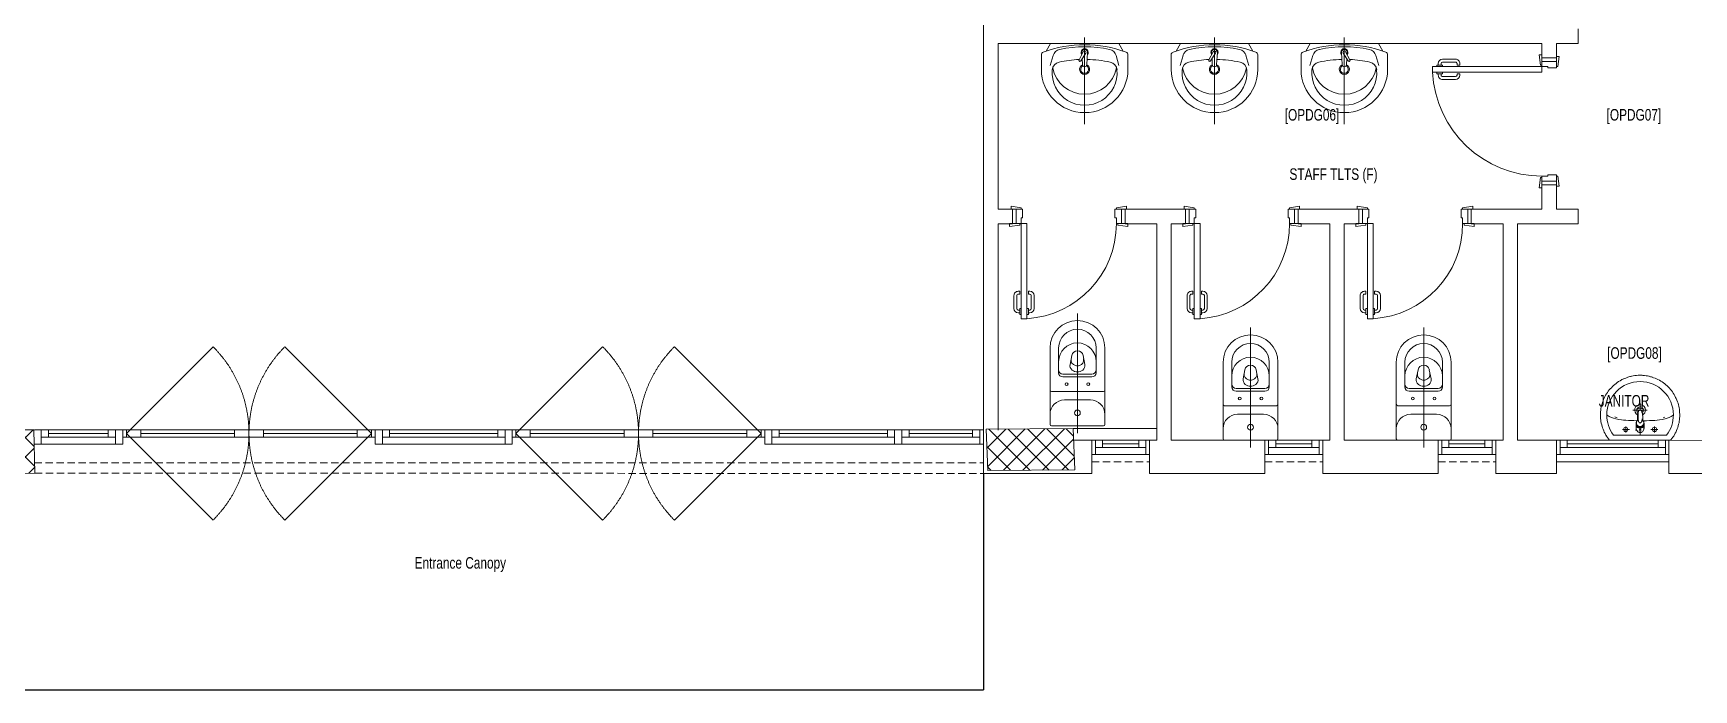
# Model space of a CAD drawing. Extents: x -234346 to 58427, y -132654 to -82394.
# Drawn here: x -147716 to -136207, y -117593 to -113043 of the extents above; entities that cross this region are included whole.
import ezdxf

# ---------------------------------------------------------------- set-up
doc = ezdxf.new("R2010")
doc.units = 0
doc.header["$LTSCALE"] = 8
doc.linetypes.add('DASHED', pattern=[19.05, 12.7, -6.35])
doc.linetypes.add('HIDDEN', pattern=[9.525, 6.35, -3.175])
for name, color, linetype, lineweight in [('72_EGR_BASE_TEXT', 9, 'Continuous', 5), ('72_EGR_EQP_TAG', 9, 'Continuous', 5), ('Aluminum', 9, 'Continuous', 5), ('C-HYDR-CTCH', 9, 'Continuous', 5), ('Hatch', 9, 'Continuous', 5), ('LOADING', 9, 'Continuous', 5), ('P-SANR-FIXT', 9, 'Continuous', 18), ('P-SANR-FIXT-1', 9, 'Continuous', 13), ('Proj', 9, 'Continuous', 5), ('SANIT', 9, 'Continuous', 5), ('Structure', 9, 'Continuous', 5), ('Walls', 9, 'Continuous', 5), ('Wooden Joinery', 9, 'Continuous', 5)]:
    doc.layers.add(name, color=color, linetype=linetype, lineweight=lineweight)
doc.layers.add('X-WHITE glass', color=9, linetype='Continuous')
doc.styles.add('X3G_ENTITY_2586C2', font='swisscl.ttf', dxfattribs={"height": 200})
doc.styles.add('X3G_ENTITY_258862', font='swisscl.ttf', dxfattribs={"height": 200})
doc.styles.add('X3G_ENTITY_2588D2', font='swisscl.ttf', dxfattribs={"height": 200})
doc.styles.add('X3G_ENTITY_2588D4', font='swisscl.ttf', dxfattribs={"height": 200})

# ---------------------------------------------------------------- blocks, each defined once
blk = doc.blocks.new('A$C72370EFE')
at = {"layer": 'Wooden Joinery'}
for p, q in [((-0.05, -0.07), (-0.05, -0.16)), ((-0.03, -0.07), (-0.03, -0.16)), ((-0.01, -0.04), (-0.02, -0.04)), ((-0.01, -0.06), (-0.02, -0.06)), ((-0.01, -0.03), (-0.01, -0.07)), ((0, -0.03), (-0.01, -0.03)), ((0, -0.07), (-0.01, -0.07)), ((0.04, -0.03), (0.05, -0.03)), ((0.04, -0.07), (0.05, -0.07)), ((0.05, -0.03), (0.05, -0.07)), ((0.05, -0.04), (0.06, -0.04)), ((0.05, -0.06), (0.06, -0.06)), ((0.07, -0.07), (0.07, -0.16)), ((0.09, -0.07), (0.09, -0.16)), ((-0.01, -0.17), (-0.02, -0.17)), ((-0.01, -0.19), (-0.02, -0.19)), ((-0.01, -0.17), (-0.01, -0.19)), ((0.05, -0.17), (0.06, -0.17)), ((0.05, -0.17), (0.05, -0.19)), ((0.05, -0.19), (0.06, -0.19))]:
    blk.add_line(p, q, dxfattribs=at)
for centre, radius, start, end in [((-0.02, -0.07), 0.03, 90, 180), ((-0.02, -0.07), 0.01, 90, 180), ((0.06, -0.07), 0.03, 0, 90), ((0.06, -0.07), 0.01, 0, 90), ((-0.02, -0.16), 0.03, 180, 270), ((-0.02, -0.16), 0.01, 180, 270), ((0.06, -0.16), 0.01, 270, 0), ((0.06, -0.16), 0.03, 270, 0)]:
    blk.add_arc(centre, radius, start, end, dxfattribs=at)
blk = doc.blocks.new('A$C5FCA3E6B')
at = {"layer": 'Wooden Joinery'}
for points in [[(80, 859), (80, 869), (10, 879), (10, 859)], [(840, 859), (840, 869), (910, 879), (910, 859)], [(70, 759), (70, 749), (0, 739), (0, 759)], [(120, 759), (120, 0), (80, 0), (80, 759)], [(850, 759), (850, 749), (920, 739), (920, 759)]]:
    blk.add_lwpolyline(points, close=True, dxfattribs=at)
for points in [[(45, 759), (45, 859), (20, 859), (20, 759), (45, 759)], [(45, 759), (80, 759), (80, 799), (90, 799), (90, 859), (45, 859), (45, 759)], [(875, 759), (840, 759), (840, 799), (830, 799), (830, 859), (875, 859), (875, 759)], [(875, 759), (875, 859), (900, 859), (900, 759), (875, 759)]]:
    blk.add_lwpolyline(points, dxfattribs=at)
blk.add_arc((80, 759), 760, 273.0171, 0, dxfattribs=at)
at = {"layer": 'Wooden Joinery', "xscale": 999.9999999998854, "yscale": 999.9999999998854, "zscale": 999.9999999998854, "rotation": 180}
blk.add_blockref('A$C72370EFE', (120, 0), dxfattribs=at)
blk = doc.blocks.new('A$C268A7CF0')
at = {"layer": 'Wooden Joinery'}
for points in [[(80, 759), (80, 769), (10, 779), (10, 759)], [(740, 759), (740, 769), (810, 779), (810, 759)], [(70, 659), (70, 649), (0, 639), (0, 659)], [(120, 659), (120, 0), (80, 0), (80, 659)], [(750, 659), (750, 649), (820, 639), (820, 659)]]:
    blk.add_lwpolyline(points, close=True, dxfattribs=at)
for points in [[(45, 659), (45, 759), (20, 759), (20, 659), (45, 659)], [(45, 659), (80, 659), (80, 699), (90, 699), (90, 759), (45, 759), (45, 659)], [(775, 659), (740, 659), (740, 699), (730, 699), (730, 759), (775, 759), (775, 659)], [(775, 659), (775, 759), (800, 759), (800, 659), (775, 659)]]:
    blk.add_lwpolyline(points, dxfattribs=at)
blk.add_arc((80, 659), 660, 273.4748, 0, dxfattribs=at)
at = {"layer": 'Wooden Joinery', "xscale": 999.9999999998854, "yscale": 999.9999999998854, "zscale": 999.9999999998854, "rotation": 180}
blk.add_blockref('A$C72370EFE', (120, 0), dxfattribs=at)
blk = doc.blocks.new('A$C47696aed')
at = {"layer": 'Hatch'}
h = blk.add_hatch(dxfattribs=at)
h.set_pattern_fill('ANSI37', color=256, scale=30)
h.paths.add_polyline_path([(50953, 21918), (50349, 21910), (50353, 21621), (50957, 21629)])
h.paths.add_polyline_path([(43792, 21910), (43208, 21905), (43188, 21613), (43772, 21619)])
h.paths.add_polyline_path([(29415, 21903), (28816, 21899), (28810, 21606), (29409, 21610)])
h.paths.add_polyline_path([(36600, 21905), (35999, 21897), (35991, 21612), (36592, 21619)])
h.paths.add_polyline_path([(22196, 21912), (21589, 21890), (21604, 21598), (22210, 21619)])
h.paths.add_polyline_path([(15459, 21902), (14237, 21926), (14231, 21629), (15453, 21606)])
h.paths.add_polyline_path([(15473, 14702), (14258, 14686), (14245, 14393), (15460, 14409)])
h.paths.add_polyline_path([(15447, 7508), (14244, 7492), (14238, 7199), (15441, 7215)])
h.paths.add_polyline_path([(15466, 310), (14269, 298), (14272, 4), (15468, 15)])
h.paths.add_polyline_path([(7831, 312), (7227, 308), (7238, 23), (7841, 26)])
h.paths.add_polyline_path([(7815, 7510), (7218, 7511), (7218, 7210), (7815, 7209)])
h.paths.add_polyline_path([(7825, 14699), (7206, 14701), (7195, 14398), (7814, 14396)])
h.paths.add_polyline_path([(7802, 21879), (7201, 21893), (7197, 21604), (7798, 21589)])
h.paths.add_polyline_path([(603, 21877), (0, 21900), (2, 21611), (605, 21589)])
h.paths.add_polyline_path([(610, 7499), (8, 7492), (12, 7200), (614, 7207)])
h.paths.add_polyline_path([(628, 304), (29, 303), (34, 2), (633, 3)])
h.paths.add_polyline_path([(22215, 317), (21609, 304), (21615, 3), (22220, 16)])
h.paths.add_polyline_path([(22208, 7510), (21614, 7492), (21616, 7196), (22210, 7213)])
h.paths.add_polyline_path([(22199, 14718), (21600, 14710), (21604, 14410), (22203, 14418)])
h.paths.add_polyline_path([(29400, 14702), (28798, 14707), (28802, 14415), (29404, 14410)])
h.paths.add_polyline_path([(29403, 7520), (28800, 7502), (28813, 7202), (29413, 7223)])
h.paths.add_polyline_path([(29420, 304), (28816, 310), (28813, 25), (29417, 18)])
h.paths.add_polyline_path([(36618, 314), (36021, 300), (36030, 0), (36627, 15)])
h.paths.add_polyline_path([(36611, 7503), (36009, 7505), (36011, 7207), (36612, 7205)])
h.paths.add_polyline_path([(36574, 14706), (35993, 14711), (36013, 14421), (36594, 14417)])
h.paths.add_polyline_path([(43778, 14706), (43180, 14719), (43182, 14428), (43780, 14414)])
h.paths.add_polyline_path([(43779, 7507), (43210, 7500), (43212, 7205), (43780, 7213)])
h.paths.add_polyline_path([(43816, 310), (43210, 307), (43212, 3), (43817, 5)])
h.paths.add_polyline_path([(50990, 309), (50402, 326), (50389, 18), (50977, 2)])
h.paths.add_polyline_path([(50974, 7509), (50371, 7510), (50369, 7213), (50972, 7212)])
at = {"layer": 'C-HYDR-CTCH', "color": 4, "flags": 128}
for points in [[(29, 303), (34, 2), (633, 3), (628, 304), (29, 303)], [(7238, 23), (7841, 26), (7831, 312), (7227, 308), (7238, 23)]]:
    blk.add_lwpolyline(points, dxfattribs=at)
blk = doc.blocks.new('WC manta')
at = {"layer": 'SANIT'}
for p, q in [((-0.13, 0.18), (-0.13, -0.18)), ((-0.12, 0.19), (0.41, 0.19)), ((0.109, 0.18), (0.109, -0.18)), ((0.239, 0.13), (0.41, 0.13)), ((-0.18, 0), (0.65, 0)), ((0.05, 0.09), (0.05, -0.09)), ((0.209, 0.1), (0.209, -0.1)), ((0.229, 0.1), (0.229, -0.1)), ((0.296, 0.051), (0.358, 0.039)), ((0.296, -0.051), (0.358, -0.039)), ((-0.12, -0.19), (0.41, -0.19)), ((0.239, -0.13), (0.41, -0.13))]:
    blk.add_line(p, q, dxfattribs=at)
for centre, radius in [((-0.04, 0), 0.02), ((0.159, 0.075), 0.01), ((0.159, -0.075), 0.01)]:
    blk.add_circle(centre, radius, dxfattribs=at)
for centre, radius, start, end in [((-0.12, 0.18), 0.01, 90, 180), ((-0.05, 0.09), 0.1, 0, 90), ((0.119, 0.18), 0.01, 90, 180), ((0.239, 0.1), 0.03, 90, 180), ((0.259, 0.1), 0.03, 90, 180), ((0.315, 0), 0.13, 270, 90), ((0.41, 0), 0.19, 270, 90), ((0.41, 0), 0.13, 270, 90), ((0.303, 0), 0.0588, 141.525, 218.475), ((0.288, 0.012), 0.04, 79.4289, 141.525), ((0.345, 0), 0.0588, 166.4176, 193.5824), ((0.327, 0.004), 0.04, 79.4289, 166.4176), ((0.351, 0), 0.04, 280.5711, 79.4289), ((-0.05, -0.09), 0.1, 270, 0), ((0.239, -0.1), 0.03, 180, 270), ((0.259, -0.1), 0.03, 180, 270), ((0.288, -0.012), 0.04, 218.475, 280.5711), ((0.327, -0.004), 0.04, 193.5824, 280.5711), ((-0.12, -0.18), 0.01, 180, 270), ((0.119, -0.18), 0.01, 180, 270)]:
    blk.add_arc(centre, radius, start, end, dxfattribs=at)
blk = doc.blocks.new('lav-manta 60')
at = {"layer": 'SANIT'}
for p, q in [((-0.266, -0.053), (-0.236, 0)), ((-0.236, 0), (0.236, 0)), ((0, 0.04), (0, -0.56)), ((0.266, -0.053), (0.236, 0)), ((-0.3, -0.079), (-0.3, -0.18)), ((-0.218, -0.084), (-0.238, -0.154)), ((-0.015, -0.147), (-0.02, -0.064)), ((0.027, -0.121), (-0.008, -0.067)), ((0.039, -0.114), (0.009, -0.058)), ((0.015, -0.147), (0.017, -0.106)), ((0.019, -0.077), (0.02, -0.064)), ((0.218, -0.084), (0.238, -0.154)), ((0.3, -0.079), (0.3, -0.18))]:
    blk.add_line(p, q, dxfattribs=at)
for centre, radius, start, end in [((-0.28, -0.079), 0.02, 109.8229, 180), ((0, -0.856), 0.846, 70.1771, 109.8229), ((-0.161, -0.101), 0.06, 101.8086, 164.0794), ((0, -0.957), 0.846, 91.1572, 102.0883), ((0, -0.87), 0.846, 78.1914, 101.8086), ((0, -0.062), 0.025, 320.7474, 220.368), ((0, -0.062), 0.02, 353.2671, 186.682), ((0, -0.062), 0.00966, 25.4127, 215.9577), ((0, -0.957), 0.846, 88.5486, 88.844), ((0.033, -0.118), 0.00666, 210.6852, 30.6852), ((0, -0.957), 0.846, 77.9117, 87.4274), ((0.161, -0.101), 0.06, 15.9206, 78.1914), ((0.28, -0.079), 0.02, 0, 70.1771), ((0, -0.18), 0.3, 180, 0), ((0, -0.204), 0.225, 174.8142, 5.1858), ((-0.165, -0.189), 0.06, 102.0883, 174.8142), ((0, -0.128), 0.225, 190.6097, 349.3903), ((0, -0.18), 0.035, 115.3106, 64.6894), ((0, -0.18), 0.0275, 117.1496, 62.8504), ((0, -0.147), 0.015, 180, 0), ((0.165, -0.189), 0.06, 5.1858, 77.9117)]:
    blk.add_arc(centre, radius, start, end, dxfattribs=at)
blk = doc.blocks.new('FP_138-161_A_00_GFL_-0_080_Einreichung_Grundrisse_100')
at = {"layer": 'P-SANR-FIXT'}
blk.add_line((-0.004, -0.002), (-0.004, -0.002), dxfattribs=at)
at = {"layer": 'P-SANR-FIXT', "flags": 128}
blk.add_lwpolyline([(-0.006, -0.004), (-0.006, -0.004), (-0.006, -0.004)], dxfattribs=at)
blk = doc.blocks.new('FP_139-161_A_00_GFL_-0_080_Einreichung_Grundrisse_100')
at = {"layer": 'P-SANR-FIXT'}
blk.add_line((0.004, -0.002), (0.004, -0.002), dxfattribs=at)
at = {"layer": 'P-SANR-FIXT', "flags": 128}
blk.add_lwpolyline([(0.006, -0.004), (0.006, -0.004), (0.006, -0.004)], dxfattribs=at)
blk = doc.blocks.new('IS_Ceraplus_B8204_BIM_BG _1_ - B8204AA - CERAPLUS single lever basin mixer with pop-up waste-V137-161_A_00_GFL_-0_080_Einreichung_Grundrisse_100')
at = {"layer": 'P-SANR-FIXT-1'}
h = blk.add_hatch(dxfattribs=at)
h.set_pattern_fill('FP_26', color=256, style=0, pattern_type=2)
h.set_pattern_definition([(225, (0.009, 0), (0.010607, -0.010607), []), (315, (0.009, 0), (0.010607, 0.010607), [])])
h.paths.add_polyline_path([(0.006, -0.002), (0.006, -0.002), (0.006, -0.002)])
h.paths.add_polyline_path([(0.007, -0.004), (0.009, -0.004), (0.008, -0.004)])
at = {"layer": 'LOADING'}
for p, q in [((-0.028, 0), (-0.028, -0.028)), ((-0.027, -0.034), (-0.027, -0.039)), ((-0.026, -0.028), (-0.026, -0.029)), ((-0.014, -0.051), (-0.013, -0.052)), ((0.012, -0.052), (0.013, -0.051)), ((0.014, -0.065), (0.013, -0.108)), ((0.018, -0.062), (0.019, -0.054)), ((0.019, -0.054), (0.019, -0.056)), ((0.026, -0.029), (0.026, -0.028)), ((0.026, -0.029), (0.026, -0.029)), ((0.027, -0.039), (0.027, -0.034)), ((0.028, -0.028), (0.028, 0))]:
    blk.add_line(p, q, dxfattribs=at)
at = {"layer": 'LOADING', "flags": 128}
for points in [[(-0.027, -0.007), (-0.027, 0.009), (-0.016, 0.024), (0, 0.029)], [(0.027, -0.007), (0.027, 0.009), (0.016, 0.024), (0, 0.029)], [(-0.027, -0.039), (-0.027, -0.04), (-0.027, -0.041), (-0.027, -0.042), (-0.026, -0.043), (-0.026, -0.044), (-0.026, -0.045), (-0.026, -0.046), (-0.025, -0.047), (-0.025, -0.048), (-0.024, -0.049), (-0.024, -0.05), (-0.023, -0.051), (-0.023, -0.052), (-0.022, -0.053), (-0.021, -0.054), (-0.021, -0.055), (-0.02, -0.055), (-0.019, -0.056), (-0.018, -0.057), (-0.018, -0.057), (-0.017, -0.058)], [(-0.018, -0.057), (-0.022, -0.051), (-0.025, -0.045), (-0.026, -0.038), (-0.025, -0.031), (-0.022, -0.024), (-0.017, -0.019), (-0.011, -0.015), (-0.004, -0.013), (0.004, -0.013), (0.011, -0.015), (0.017, -0.019), (0.022, -0.024), (0.025, -0.031), (0.026, -0.038), (0.025, -0.045), (0.022, -0.051), (0.018, -0.057)], [(-0.019, -0.054), (-0.019, -0.061), (-0.018, -0.062)], [(-0.018, -0.073), (-0.018, -0.083), (-0.017, -0.094)], [(-0.016, -0.058), (-0.016, -0.058), (-0.015, -0.058), (-0.015, -0.058), (-0.014, -0.059), (-0.014, -0.059), (-0.014, -0.059)], [(-0.014, -0.059), (-0.014, -0.061), (-0.014, -0.063)], [(-0.013, -0.114), (-0.012, -0.116), (-0.012, -0.118), (-0.011, -0.12), (-0.01, -0.121), (-0.008, -0.123), (-0.007, -0.124), (-0.005, -0.126), (-0.002, -0.126), (0, -0.127)], [(0, -0.127), (0.002, -0.126), (0.005, -0.126), (0.007, -0.124), (0.008, -0.123), (0.01, -0.121), (0.011, -0.12), (0.012, -0.118), (0.012, -0.116), (0.013, -0.114)], [(0.014, -0.059), (0.014, -0.059), (0.014, -0.059), (0.015, -0.058), (0.015, -0.058), (0.016, -0.058), (0.016, -0.058)], [(0.014, -0.063), (0.014, -0.061), (0.014, -0.059)], [(0.017, -0.058), (0.018, -0.057), (0.019, -0.056), (0.02, -0.056), (0.02, -0.055), (0.021, -0.054), (0.022, -0.053), (0.022, -0.052), (0.023, -0.051), (0.024, -0.051), (0.024, -0.05), (0.025, -0.049), (0.025, -0.048), (0.025, -0.047), (0.026, -0.046), (0.026, -0.045), (0.026, -0.044), (0.027, -0.043), (0.027, -0.042), (0.027, -0.041), (0.027, -0.04), (0.027, -0.039)], [(0.017, -0.058), (0.017, -0.057), (0.018, -0.057)], [(0.017, -0.094), (0.018, -0.083), (0.018, -0.073)], [(0.018, -0.065), (0.018, -0.065), (0.018, -0.065), (0.018, -0.065), (0.018, -0.065), (0.018, -0.065)]]:
    blk.add_lwpolyline(points, dxfattribs=at)
at = {"layer": 'LOADING'}
for centre, radius, start, end in [((0, 0.013), 0.00603, 0, 180), ((0, 0.013), 0.00603, 180, 0), ((-0.009, 0), 0.005, 300, 315), ((0.009, 0), 0.005, 225, 240)]:
    blk.add_arc(centre, radius, start, end, dxfattribs=at)
for centre, major_axis, start_param, end_param in [((0, -0.028), (-0.028, 0), 4.712389, 6.47291), ((0, -0.029), (0.0267, 0), 1.570796, 3.036556), ((0, -0.032), (0.0275, 0), 3.141823, 3.202701), ((0, -0.028), (0.028, 0), 3.371221, 3.483334), ((0, -0.032), (0.0275, 0), 3.239313, 3.439417), ((0, -0.029), (0.0263, 0), 2.625648, 2.791756), ((0, -0.029), (-0.0263, 0), 4.712389, 5.759587), ((0, -0.029), (0.0263, 0), 4.169225, 4.2325), ((0, -0.031), (0.0248, 0), 4.111947, 4.191073), ((0, -0.028), (0.028, 0), 4.202431, 4.259552), ((0, -0.028), (0.028, 0), 6.093357, 7.853982), ((0, -0.029), (0.0262, 0), 0.523599, 1.570796), ((0, -0.029), (0.0267, 0), 0.105099, 1.570796), ((0, -0.028), (0.028, 0), 5.172057, 5.222265), ((0, -0.029), (0.0262, 0), 0.349919, 0.515945), ((0, -0.029), (0.0267, 0), 6.059374, 6.108652), ((0, -0.028), (0.028, 0), 5.94107, 6.05344), ((0, -0.032), (0.0275, 0), 5.985527, 6.185455), ((0, -0.032), (0.0275, 0), 6.222066, 6.282955)]:
    blk.add_ellipse(centre, major_axis=major_axis, ratio=0.961262, start_param=start_param, end_param=end_param, dxfattribs=at)
for points, knots in [([(-0.021, -0.016), (-0.022, -0.016), (-0.022, -0.017), (-0.023, -0.018), (-0.024, -0.019), (-0.025, -0.021), (-0.026, -0.023), (-0.027, -0.025), (-0.027, -0.028), (-0.027, -0.031), (-0.027, -0.032)], [0.7859035, 0.7859035, 0.7859035, 0.7859035, 0.7916667, 0.8055556, 0.8333333, 0.8611111, 0.8888889, 0.9166667, 0.9444444, 1, 1, 1, 1]), ([(0.021, -0.016), (0.021, -0.015), (0.02, -0.015), (0.019, -0.014), (0.018, -0.013), (0.016, -0.012), (0.015, -0.011), (0.014, -0.01), (0.013, -0.01), (0.011, -0.009), (0.009, -0.008), (0.005, -0.007), (0, -0.007), (-0.005, -0.007), (-0.009, -0.008), (-0.011, -0.009), (-0.013, -0.01), (-0.014, -0.01), (-0.015, -0.011), (-0.016, -0.012), (-0.018, -0.013), (-0.019, -0.014), (-0.02, -0.015), (-0.021, -0.015), (-0.021, -0.016)], [0.2222222, 0.2222222, 0.2222222, 0.2222222, 0.2361111, 0.25, 0.2777778, 0.3055556, 0.3194444, 0.3333333, 0.3472222, 0.3611111, 0.3888889, 0.4444444, 0.5, 0.5555556, 0.6111111, 0.6388889, 0.6527778, 0.6666667, 0.6805556, 0.6944444, 0.7222222, 0.75, 0.7638889, 0.7777778, 0.7777778, 0.7777778, 0.7777778]), ([(-0.019, -0.054), (-0.019, -0.055), (-0.019, -0.058), (-0.018, -0.062), (-0.018, -0.065)], [0.6724021, 0.6724021, 0.6724021, 0.6724021, 0.75, 1, 1, 1, 1]), ([(-0.016, -0.058), (-0.016, -0.058), (-0.016, -0.058), (-0.016, -0.058), (-0.017, -0.058), (-0.017, -0.057), (-0.017, -0.057), (-0.017, -0.057), (-0.017, -0.057), (-0.017, -0.057), (-0.017, -0.057), (-0.018, -0.057)], [0, 0, 0, 0, 0.1, 0.2, 0.3, 0.4, 0.5, 0.6, 0.7, 0.8, 1, 1, 1, 1]), ([(-0.015, -0.059), (-0.015, -0.059), (-0.016, -0.058), (-0.017, -0.058), (-0.017, -0.058)], [0.8, 0.8, 0.8, 0.8, 0.85, 1, 1, 1, 1]), ([(-0.013, -0.112), (-0.013, -0.111), (-0.014, -0.111), (-0.014, -0.11), (-0.015, -0.109), (-0.015, -0.107), (-0.016, -0.105), (-0.017, -0.102), (-0.017, -0.099), (-0.017, -0.097)], [0.4856715, 0.4856715, 0.4856715, 0.4856715, 0.5, 0.55, 0.6, 0.65, 0.7, 0.8, 1, 1, 1, 1]), ([(0, -0.038), (0, -0.038), (-0.001, -0.038), (-0.002, -0.039), (-0.003, -0.039), (-0.003, -0.04), (-0.004, -0.04), (-0.005, -0.04), (-0.006, -0.041), (-0.006, -0.041), (-0.007, -0.042), (-0.007, -0.042), (-0.008, -0.043), (-0.008, -0.043), (-0.009, -0.044), (-0.009, -0.045), (-0.01, -0.045), (-0.01, -0.046), (-0.01, -0.047), (-0.01, -0.047), (-0.011, -0.048), (-0.011, -0.048), (-0.011, -0.048), (-0.011, -0.049), (-0.011, -0.05), (-0.012, -0.051), (-0.012, -0.052), (-0.012, -0.053), (-0.013, -0.054), (-0.013, -0.054), (-0.013, -0.055), (-0.013, -0.056), (-0.013, -0.057), (-0.013, -0.057), (-0.014, -0.058), (-0.014, -0.059), (-0.014, -0.059)], [0, 0, 0, 0, 0.055556, 0.083333, 0.111111, 0.138889, 0.166667, 0.194444, 0.222222, 0.25, 0.277778, 0.305556, 0.333333, 0.361111, 0.388889, 0.416667, 0.444444, 0.472222, 0.5, 0.527778, 0.541667, 0.555556, 0.569444, 0.583333, 0.611111, 0.666667, 0.722222, 0.75, 0.777778, 0.805556, 0.833333, 0.861111, 0.888889, 0.916667, 0.944444, 1, 1, 1, 1]), ([(-0.013, -0.109), (-0.013, -0.11), (-0.013, -0.11), (-0.013, -0.111), (-0.013, -0.112), (-0.013, -0.112), (-0.013, -0.112), (-0.013, -0.112), (-0.013, -0.113), (-0.013, -0.113), (-0.013, -0.113), (-0.013, -0.114), (-0.013, -0.114), (-0.013, -0.114)], [0.2, 0.2, 0.2, 0.2, 0.4, 0.5, 0.55, 0.6, 0.65, 0.7, 0.75, 0.8, 0.85, 0.9, 1, 1, 1, 1]), ([(0, -0.036), (-0.001, -0.036), (-0.001, -0.036), (-0.002, -0.036), (-0.002, -0.036)], [0, 0, 0, 0, 0.1, 0.1298359, 0.1298359, 0.1298359, 0.1298359]), ([(0.002, -0.036), (0.002, -0.036), (0.001, -0.036), (0.001, -0.036), (0, -0.036)], [0.8701578, 0.8701578, 0.8701578, 0.8701578, 0.9, 1, 1, 1, 1]), ([(0.014, -0.059), (0.014, -0.059), (0.014, -0.058), (0.013, -0.057), (0.013, -0.057), (0.013, -0.056), (0.013, -0.055), (0.013, -0.054), (0.013, -0.054), (0.012, -0.053), (0.012, -0.052), (0.012, -0.051), (0.011, -0.05), (0.011, -0.049), (0.011, -0.048), (0.011, -0.048), (0.011, -0.048), (0.01, -0.047), (0.01, -0.047), (0.01, -0.046), (0.01, -0.045), (0.009, -0.045), (0.009, -0.044), (0.008, -0.043), (0.008, -0.043), (0.007, -0.042), (0.007, -0.042), (0.006, -0.041), (0.006, -0.041), (0.005, -0.04), (0.004, -0.04), (0.003, -0.04), (0.003, -0.039), (0.002, -0.039), (0.001, -0.038), (0, -0.038), (0, -0.038)], [0, 0, 0, 0, 0.055556, 0.083333, 0.111111, 0.138889, 0.166667, 0.194444, 0.222222, 0.25, 0.277778, 0.333333, 0.388889, 0.416667, 0.430556, 0.444444, 0.458333, 0.472222, 0.5, 0.527778, 0.555556, 0.583333, 0.611111, 0.638889, 0.666667, 0.694444, 0.722222, 0.75, 0.777778, 0.805556, 0.833333, 0.861111, 0.888889, 0.916667, 0.944444, 1, 1, 1, 1]), ([(0.013, -0.112), (0.013, -0.111), (0.014, -0.111), (0.014, -0.11), (0.015, -0.108), (0.015, -0.107), (0.016, -0.105), (0.017, -0.102), (0.017, -0.099), (0.017, -0.097)], [-0.5143371, -0.5143371, -0.5143371, -0.5143371, -0.475, -0.4375, -0.4, -0.35, -0.3, -0.2, 0, 0, 0, 0]), ([(0.013, -0.114), (0.013, -0.114), (0.013, -0.114), (0.013, -0.113), (0.013, -0.113), (0.013, -0.113), (0.013, -0.112), (0.013, -0.112), (0.013, -0.112), (0.013, -0.112), (0.013, -0.111), (0.013, -0.11), (0.013, -0.11), (0.013, -0.109)], [0, 0, 0, 0, 0.1, 0.15, 0.2, 0.25, 0.3, 0.35, 0.4, 0.45, 0.5, 0.6, 0.8, 0.8, 0.8, 0.8]), ([(0.014, -0.061), (0.014, -0.061), (0.014, -0.061), (0.015, -0.06), (0.015, -0.06), (0.015, -0.06), (0.015, -0.059), (0.015, -0.059), (0.016, -0.059), (0.016, -0.059), (0.016, -0.059), (0.016, -0.058), (0.016, -0.058), (0.017, -0.058)], [0.3333333, 0.3333333, 0.3333333, 0.3333333, 0.4166667, 0.5, 0.5833333, 0.6666667, 0.7083333, 0.75, 0.7916667, 0.8333333, 0.875, 0.9166667, 1, 1, 1, 1]), ([(0.018, -0.057), (0.017, -0.057), (0.017, -0.057), (0.017, -0.057), (0.017, -0.057), (0.017, -0.057), (0.017, -0.057), (0.017, -0.058), (0.016, -0.058), (0.016, -0.058), (0.016, -0.058), (0.016, -0.058)], [0, 0, 0, 0, 0.2, 0.3, 0.4, 0.5, 0.6, 0.7, 0.8, 0.9, 1, 1, 1, 1]), ([(0.018, -0.065), (0.018, -0.062), (0.019, -0.058), (0.019, -0.055), (0.019, -0.054)], [0, 0, 0, 0, 0.25, 0.3275586, 0.3275586, 0.3275586, 0.3275586]), ([(0.027, -0.032), (0.027, -0.031), (0.027, -0.028), (0.027, -0.025), (0.026, -0.023), (0.025, -0.021), (0.024, -0.019), (0.023, -0.018), (0.022, -0.017), (0.022, -0.016), (0.021, -0.016)], [0, 0, 0, 0, 0.0555556, 0.0833333, 0.1111111, 0.1388889, 0.1666667, 0.1944444, 0.2083333, 0.2142181, 0.2142181, 0.2142181, 0.2142181])]:
    blk.add_open_spline(points, degree=3, knots=knots, dxfattribs=at)
for points in [[(-0.018, -0.065), (-0.018, -0.066), (-0.018, -0.068), (-0.018, -0.071), (-0.018, -0.072)], [(-0.017, -0.058), (-0.016, -0.058), (-0.016, -0.059), (-0.015, -0.06), (-0.014, -0.061), (-0.014, -0.062), (-0.014, -0.062)], [(-0.016, -0.058), (-0.016, -0.058), (-0.016, -0.058), (-0.016, -0.058), (-0.017, -0.058), (-0.017, -0.058), (-0.017, -0.058)], [(-0.017, -0.058), (-0.017, -0.058), (-0.017, -0.058), (-0.017, -0.058), (-0.017, -0.058)], [(-0.017, -0.094), (-0.017, -0.094), (-0.017, -0.096), (-0.017, -0.097), (-0.017, -0.097)], [(-0.014, -0.063), (-0.014, -0.063), (-0.014, -0.063), (-0.014, -0.063)], [(-0.014, -0.065), (-0.014, -0.064), (-0.014, -0.064), (-0.014, -0.064), (-0.014, -0.063)], [(0.017, -0.058), (0.017, -0.058), (0.016, -0.058), (0.015, -0.059), (0.014, -0.059)], [(0.014, -0.063), (0.014, -0.063), (0.014, -0.063), (0.014, -0.063)], [(0.014, -0.063), (0.014, -0.064), (0.014, -0.064), (0.014, -0.064), (0.014, -0.065)], [(0.017, -0.058), (0.017, -0.058), (0.017, -0.058), (0.016, -0.058), (0.016, -0.058), (0.016, -0.058), (0.016, -0.058)], [(0.017, -0.058), (0.017, -0.058), (0.017, -0.058), (0.017, -0.058), (0.017, -0.058)], [(0.017, -0.058), (0.017, -0.058), (0.017, -0.058), (0.017, -0.058)], [(0.017, -0.097), (0.017, -0.097), (0.017, -0.096), (0.017, -0.094), (0.017, -0.094)], [(0.018, -0.072), (0.018, -0.071), (0.018, -0.068), (0.018, -0.066), (0.018, -0.065)]]:
    blk.add_open_spline(points, degree=3, dxfattribs=at)
for name in ['FP_138-161_A_00_GFL_-0_080_Einreichung_Grundrisse_100', 'FP_139-161_A_00_GFL_-0_080_Einreichung_Grundrisse_100']:
    blk.add_blockref(name, (0, 0), dxfattribs=at)
blk = doc.blocks.new('_100_WB_KER_REN_55x45x18 - _100_WB_KER_REN_55x45x18-V63-161_A_00_GFL_-0_080_Einreichung_Grundrisse_100')
at = {"layer": 'LOADING'}
for p, q in [((-0.208, 0.225), (-0.208, 0.223)), ((0.207, 0.225), (-0.207, 0.225)), ((-0.186, 0.19), (0.186, 0.19)), ((-0.074, 0.15), (-0.123, 0.15)), ((-0.1, 0.172), (-0.1, 0.13)), ((-0.026, 0.155), (-0.031, 0.155)), ((0, 0.19), (0, 0.172)), ((0, 0.166), (0, 0.163)), ((0, 0.151), (0, 0.145)), ((0, 0.142), (0, 0.14)), ((0.026, 0.155), (0.025, 0.155)), ((0.074, 0.15), (0.123, 0.15)), ((0.1, 0.172), (0.1, 0.13)), ((0.208, 0.223), (0.208, 0.225)), ((-0.176, 0.064), (-0.16, 0.069)), ((-0.05, 0.016), (0.05, 0.016)), ((0, 0.017), (0, -0.035)), ((0.16, 0.069), (0.171, 0.066))]:
    blk.add_line(p, q, dxfattribs=at)
at = {"layer": 'LOADING', "flags": 128}
for points in [[(-0.212, 0.225), (-0.219, 0.216), (-0.225, 0.207), (-0.232, 0.198), (-0.237, 0.189), (-0.243, 0.179), (-0.248, 0.17), (-0.252, 0.16), (-0.256, 0.149), (-0.26, 0.139), (-0.264, 0.129), (-0.266, 0.118), (-0.269, 0.107), (-0.271, 0.096), (-0.273, 0.086), (-0.274, 0.075), (-0.275, 0.064), (-0.275, 0.053), (-0.275, 0.05)], [(0.275, 0.05), (0.275, 0.061), (0.274, 0.072), (0.273, 0.083), (0.271, 0.094), (0.27, 0.105), (0.267, 0.115), (0.264, 0.126), (0.261, 0.137), (0.257, 0.147), (0.253, 0.157), (0.249, 0.167), (0.244, 0.177), (0.239, 0.187), (0.233, 0.196), (0.227, 0.205), (0.221, 0.214), (0.214, 0.223), (0.212, 0.225)], [(-0.275, 0.05), (-0.275, 0.039), (-0.274, 0.028), (-0.273, 0.017), (-0.271, 0.006), (-0.27, -0.005), (-0.267, -0.015), (-0.264, -0.026), (-0.261, -0.037), (-0.257, -0.047), (-0.253, -0.057), (-0.249, -0.067), (-0.244, -0.077), (-0.239, -0.087), (-0.233, -0.096), (-0.227, -0.105), (-0.221, -0.114), (-0.214, -0.123), (-0.207, -0.131), (-0.199, -0.139), (-0.192, -0.147), (-0.184, -0.155), (-0.175, -0.162), (-0.167, -0.169), (-0.158, -0.175), (-0.149, -0.181), (-0.139, -0.187), (-0.13, -0.193), (-0.12, -0.198), (-0.11, -0.202), (-0.1, -0.206), (-0.089, -0.21), (-0.079, -0.213), (-0.068, -0.216), (-0.058, -0.219), (-0.047, -0.221), (-0.036, -0.223), (-0.025, -0.224), (-0.014, -0.225), (-0.003, -0.225), (0.008, -0.225), (0.019, -0.224), (0.03, -0.223), (0.041, -0.222), (0.052, -0.22), (0.062, -0.218), (0.073, -0.215), (0.084, -0.212), (0.094, -0.208), (0.104, -0.204), (0.114, -0.2), (0.124, -0.195), (0.134, -0.19), (0.144, -0.185), (0.153, -0.179), (0.162, -0.172), (0.171, -0.166), (0.179, -0.159), (0.187, -0.151), (0.195, -0.144), (0.203, -0.136), (0.21, -0.127), (0.217, -0.119), (0.224, -0.11), (0.23, -0.101), (0.236, -0.092), (0.241, -0.082), (0.246, -0.072), (0.251, -0.063), (0.255, -0.052), (0.259, -0.042), (0.263, -0.032), (0.266, -0.021), (0.268, -0.01), (0.27, 0), (0.272, 0.011), (0.274, 0.022), (0.274, 0.033), (0.275, 0.044), (0.275, 0.05)]]:
    blk.add_lwpolyline(points, dxfattribs=at)
at = {"layer": 'LOADING'}
for centre in [(-0.1, 0.15), (0.1, 0.15)]:
    blk.add_circle(centre, 0.015, dxfattribs=at)
for centre, radius, start, end in [((0, 0.05), 0.275, 145.9324, 150.3591), ((0, 0.05), 0.231, 142.8209, 180), ((0, 0.05), 0.275, 140.4788, 141.2381), ((0, 0.155), 0.0175, 54.0899, 125.9101), ((0, 0.155), 0.0175, 251.9463, 258.2346), ((0, 0.155), 0.0175, 68.869, 83.8798), ((0, 0.05), 0.231, 0, 37.1791), ((0, 0.05), 0.275, 38.7619, 39.5212), ((0, 0.05), 0.275, 29.6409, 34.0676), ((0, 0.05), 0.275, 180, 183.6225), ((0, 0.05), 0.231, 180, 0), ((0, 0.016), 0.0375, 117.1305, 0), ((0, 0.016), 0.0225, 129.5025, 0), ((0, 0.016), 0.0225, 180, 193.3417), ((0, 0.016), 0.0225, 197.0466, 201.508), ((0, 0.016), 0.0225, 156.725, 162.0134), ((0, 0.05), 0.047, 243.4433, 296.5567), ((0, 0.016), 0.0225, 138.0808, 143.3939), ((0, 0.016), 0.0225, 0, 51.4286), ((0, 0.016), 0.0225, 36.616, 41.9265), ((0, 0.016), 0.0375, 0, 61.4146), ((0, 0.016), 0.0225, 17.9887, 23.276), ((0, 0.016), 0.0225, 338.492, 342.9534), ((0, 0.016), 0.0225, 346.6583, 0), ((0, 0.05), 0.275, 240, 245.6589), ((0, 0.05), 0.275, 252, 257.5535), ((0, 0.05), 0.275, 264, 276), ((0, 0.05), 0.275, 282.9241, 288), ((0, 0.05), 0.275, 307.6689, 312)]:
    blk.add_arc(centre, radius, start, end, dxfattribs=at)
for points, knots in [([(-0.207, 0.225), (-0.208, 0.225), (-0.209, 0.225), (-0.21, 0.225), (-0.21, 0.225), (-0.211, 0.225), (-0.211, 0.225), (-0.211, 0.225), (-0.211, 0.225), (-0.212, 0.225), (-0.212, 0.225), (-0.212, 0.225), (-0.212, 0.225)], [-1, -1, -1, -1, -0.8333333, -0.6666667, -0.5833333, -0.5, -0.4583333, -0.4166667, -0.3333333, -0.2916667, -0.25, -0.1666667, -0.1666667, -0.1666667, -0.1666667]), ([(-0.004, 0.172), (-0.005, 0.172), (-0.006, 0.171), (-0.008, 0.171), (-0.009, 0.17)], [0.5653198, 0.5653198, 0.5653198, 0.5653198, 0.6111111, 0.6666667, 0.6666667, 0.6666667, 0.6666667]), ([(0.009, 0.17), (0.009, 0.17), (0.008, 0.171), (0.006, 0.172), (0.005, 0.172), (0.004, 0.172)], [0.3333333, 0.3333333, 0.3333333, 0.3333333, 0.3611111, 0.3888889, 0.4346482, 0.4346482, 0.4346482, 0.4346482]), ([(0.212, 0.225), (0.212, 0.225), (0.212, 0.225), (0.212, 0.225), (0.211, 0.225), (0.211, 0.225), (0.211, 0.225), (0.211, 0.225), (0.21, 0.225), (0.21, 0.225), (0.209, 0.225), (0.208, 0.225), (0.207, 0.225)], [-0.8333333, -0.8333333, -0.8333333, -0.8333333, -0.75, -0.7083333, -0.6666667, -0.5833333, -0.5416667, -0.5, -0.4166667, -0.3333333, -0.1666667, 0, 0, 0, 0]), ([(-0.229, 0.051), (-0.21, 0.066), (-0.143, 0.084), (-0.108, 0.086), (-0.05, 0.089), (-0.021, 0.09)], [0.0392191, 0.0392191, 0.0392191, 0.0392191, 0.1715289, 0.4228457, 0.6475389, 0.6475389, 0.6475389, 0.6475389]), ([(-0.014, 0.034), (-0.016, 0.032), (-0.021, 0.027), (-0.023, 0.02), (-0.023, 0.016)], [0.7144203, 0.7144203, 0.7144203, 0.7144203, 0.8333333, 1, 1, 1, 1]), ([(0.023, 0.016), (0.023, 0.019), (0.022, 0.024), (0.018, 0.03), (0.015, 0.033), (0.014, 0.034)], [0, 0, 0, 0, 0.1111111, 0.2222222, 0.285568, 0.285568, 0.285568, 0.285568]), ([(0.021, 0.09), (0.051, 0.09), (0.111, 0.088), (0.151, 0.083), (0.212, 0.067), (0.229, 0.052)], [0.7533082, 0.7533082, 0.7533082, 0.7533082, 0.9865548, 1.235629, 1.3638988, 1.3638988, 1.3638988, 1.3638988])]:
    blk.add_open_spline(points, degree=3, knots=knots, dxfattribs=at)
for points in [[(-0.208, 0.223), (-0.208, 0.223), (-0.208, 0.223), (-0.208, 0.224)], [(-0.185, 0.19), (-0.185, 0.19), (-0.185, 0.19), (-0.186, 0.19)], [(-0.001, 0.172), (-0.001, 0.172), (-0.002, 0.172), (-0.002, 0.172)], [(0.002, 0.172), (0.002, 0.172), (0.001, 0.172), (0.001, 0.172)], [(0.186, 0.19), (0.185, 0.19), (0.185, 0.19), (0.185, 0.19)], [(0.208, 0.224), (0.208, 0.223), (0.208, 0.223), (0.208, 0.223)], [(-0.023, 0.016), (-0.023, 0.015), (-0.022, 0.012), (-0.021, 0.009), (-0.021, 0.008)], [(0.021, 0.008), (0.021, 0.009), (0.022, 0.012), (0.023, 0.015), (0.023, 0.016)]]:
    blk.add_open_spline(points, degree=3, dxfattribs=at)
at = {"layer": 'LOADING', "xscale": -1, "rotation": 5.088887490341627e-12}
blk.add_blockref('IS_Ceraplus_B8204_BIM_BG _1_ - B8204AA - CERAPLUS single lever basin mixer with pop-up waste-V137-161_A_00_GFL_-0_080_Einreichung_Grundrisse_100', (0, 0.143), dxfattribs=at)
blk = doc.blocks.new('GF1')
at = {"layer": 'Aluminum', "color": 9, "linetype": 'DASHED', "ltscale": 300}
for p, q in [((-147071, -115816, 0), (-146470, -115215, 0)), ((-145371, -115816, 0), (-145972, -115215, 0)), ((-144371, -115816, 0), (-143770, -115215, 0)), ((-142671, -115816, 0), (-143272, -115215, 0)), ((-147071, -115816, 0), (-146470, -116417, 0)), ((-145371, -115816, 0), (-145972, -116417, 0)), ((-144371, -115816, 0), (-143770, -116417, 0)), ((-142671, -115816, 0), (-143272, -116417, 0))]:
    blk.add_line(p, q, dxfattribs=at)
at = {"layer": 'Aluminum', "color": 9}
for p, q in [((-141131, -115791, 0), (-147708, -115791, 0)), ((-147096, -115891, 0), (-147708, -115891, 0)), ((-147661, -115891, 0), (-147661, -115791, 0)), ((-147146, -115841, 0), (-147661, -115841, 0)), ((-147611, -115841, 0), (-147611, -115791, 0)), ((-147196, -115816, 0), (-147611, -115816, 0)), ((-147196, -115841, 0), (-147196, -115791, 0)), ((-147146, -115891, 0), (-147146, -115791, 0)), ((-147096, -115891, 0), (-147096, -115791, 0)), ((-145346, -115841, 0), (-147096, -115841, 0)), ((-147071, -115841, 0), (-147071, -115791, 0)), ((-146971, -115841, 0), (-146971, -115791, 0)), ((-146321, -115816, 0), (-146971, -115816, 0)), ((-146321, -115841, 0), (-146321, -115791, 0)), ((-146221, -115841, 0), (-146221, -115791, 0)), ((-146121, -115841, 0), (-146121, -115791, 0)), ((-146121, -115816, 0), (-145471, -115816, 0)), ((-145471, -115841, 0), (-145471, -115791, 0)), ((-145371, -115841, 0), (-145371, -115791, 0)), ((-145346, -115891, 0), (-145346, -115791, 0)), ((-144396, -115891, 0), (-145346, -115891, 0)), ((-145296, -115891, 0), (-145296, -115791, 0)), ((-145296, -115841, 0), (-144446, -115841, 0)), ((-145246, -115841, 0), (-145246, -115791, 0)), ((-145246, -115816, 0), (-144496, -115816, 0)), ((-144496, -115841, 0), (-144496, -115791, 0)), ((-144446, -115891, 0), (-144446, -115791, 0)), ((-144396, -115891, 0), (-144396, -115791, 0)), ((-142646, -115841, 0), (-144396, -115841, 0)), ((-144371, -115841, 0), (-144371, -115791, 0)), ((-144271, -115841, 0), (-144271, -115791, 0)), ((-143621, -115816, 0), (-144271, -115816, 0)), ((-143621, -115841, 0), (-143621, -115791, 0)), ((-143521, -115841, 0), (-143521, -115791, 0)), ((-143421, -115841, 0), (-143421, -115791, 0)), ((-143421, -115816, 0), (-142771, -115816, 0)), ((-142771, -115841, 0), (-142771, -115791, 0)), ((-142671, -115841, 0), (-142671, -115791, 0)), ((-142646, -115891, 0), (-142646, -115791, 0)), ((-141131, -115891, 0), (-142646, -115891, 0)), ((-142596, -115891, 0), (-142596, -115791, 0)), ((-141746, -115841, 0), (-142596, -115841, 0)), ((-142546, -115841, 0), (-142546, -115791, 0)), ((-141796, -115816, 0), (-142546, -115816, 0)), ((-141796, -115841, 0), (-141796, -115791, 0)), ((-141746, -115891, 0), (-141746, -115791, 0)), ((-141696, -115891, 0), (-141696, -115791, 0)), ((-141156, -115841, 0), (-141696, -115841, 0)), ((-141646, -115841, 0), (-141646, -115791, 0)), ((-141206, -115816, 0), (-141646, -115816, 0)), ((-141206, -115841, 0), (-141206, -115791, 0)), ((-141156, -115891, 0), (-141156, -115791, 0)), ((-139979, -115863), (-140379, -115863)), ((-140354, -115963), (-140354, -115863)), ((-140304, -115913), (-140304, -115863)), ((-140304, -115888), (-140054, -115888)), ((-140054, -115913), (-140054, -115863)), ((-140004, -115963), (-140004, -115863)), ((-138779, -115863), (-139179, -115863)), ((-139154, -115963), (-139154, -115863)), ((-139104, -115913), (-139104, -115863)), ((-139104, -115888), (-138854, -115888)), ((-138854, -115913), (-138854, -115863)), ((-138804, -115963), (-138804, -115863)), ((-137579, -115863), (-137979, -115863)), ((-137954, -115963), (-137954, -115863)), ((-137904, -115913), (-137904, -115863)), ((-137904, -115888), (-137654, -115888)), ((-137654, -115913), (-137654, -115863)), ((-137604, -115963), (-137604, -115863)), ((-137159, -115863), (-136379, -115863)), ((-137134, -115963), (-137134, -115863)), ((-137084, -115913), (-137084, -115863)), ((-137084, -115888), (-136454, -115888)), ((-136379, -115863), (-136779, -115863)), ((-136704, -115888), (-136454, -115888)), ((-136454, -115913), (-136454, -115863)), ((-136454, -115913), (-136454, -115863)), ((-136404, -115963), (-136404, -115863)), ((-136404, -115963), (-136404, -115863)), ((-139979, -115963), (-140379, -115963)), ((-140004, -115913), (-140354, -115913)), ((-138779, -115963), (-139179, -115963)), ((-138804, -115913), (-139154, -115913)), ((-137579, -115963), (-137979, -115963)), ((-137604, -115913), (-137954, -115913)), ((-136379, -115963), (-137159, -115963)), ((-137159, -116013), (-136379, -116013)), ((-136404, -115913), (-137134, -115913)), ((-136379, -115963), (-136779, -115963)), ((-136404, -115913), (-136754, -115913))]:
    blk.add_line(p, q, dxfattribs=at)
at = {"layer": 'Aluminum', "color": 9, "linetype": 'DASHED', "ltscale": 300}
for centre, start, end in [((-147071, -115816, 0), 315, 45), ((-145371, -115816, 0), 135, 225), ((-144371, -115816, 0), 315, 45), ((-142671, -115816, 0), 135, 225)]:
    blk.add_arc(centre, 850, start, end, dxfattribs=at)
at = {"layer": 'Proj', "color": 9, "linetype": 'HIDDEN'}
for p, q in [((-140379, -116013), (-139979, -116013)), ((-139179, -116013), (-138779, -116013)), ((-137979, -116013), (-137579, -116013)), ((-147708, -116021, 0), (-141131, -116021, 0)), ((-147706, -116092, 0), (-141129, -116093))]:
    blk.add_line(p, q, dxfattribs=at)
at = {"layer": 'Proj', "color": 9, "linetype": 'HIDDEN', "ltscale": 0.7}
blk.add_line((-136779, -116013), (-136379, -116013), dxfattribs=at)
at = {"layer": 'Walls', "color": 9}
for p, q in [((-141129, -108593), (-141129, -116093)), ((-141129, -108593), (-141129, -116093)), ((-137009, -113013), (-137009, -113113)), ((-141029, -113113), (-137259, -113113)), ((-141029, -114263), (-141029, -113113)), ((-137259, -113213), (-137259, -113113)), ((-137159, -113213), (-137159, -113113)), ((-137159, -113113), (-137009, -113113)), ((-137259, -113213), (-137159, -113213)), ((-137259, -114093), (-137159, -114093)), ((-137259, -114263), (-137259, -114093)), ((-137159, -114263), (-137159, -114093)), ((-140929, -114263), (-141029, -114263)), ((-140929, -114263), (-140929, -114363)), ((-140149, -114263), (-140149, -114363)), ((-139729, -114263), (-140149, -114263)), ((-139729, -114263), (-139729, -114363)), ((-138949, -114263), (-138949, -114363)), ((-138529, -114263), (-138949, -114263)), ((-138529, -114263), (-138529, -114363)), ((-137259, -114263), (-137749, -114263)), ((-137749, -114263), (-137749, -114363)), ((-137009, -114263), (-137159, -114263)), ((-137009, -114263), (-137009, -114363)), ((-141029, -115793), (-141029, -114363)), ((-140929, -114363), (-141029, -114363)), ((-139929, -114363), (-140149, -114363)), ((-139929, -115863), (-139929, -114363)), ((-139829, -115863), (-139829, -114363)), ((-139729, -114363), (-139829, -114363)), ((-138729, -114363), (-138949, -114363)), ((-138729, -115863), (-138729, -114363)), ((-138629, -115863), (-138629, -114363)), ((-138529, -114363), (-138629, -114363)), ((-137529, -114363), (-137749, -114363)), ((-137529, -115863), (-137529, -114363)), ((-137009, -114363), (-137429, -114363)), ((-137429, -115863), (-137429, -114363)), ((-137429, -115863), (-137429, -114363)), ((-140508, -115783, 0), (-139929, -115783)), ((-140505, -115863), (-140379, -115863)), ((-140379, -116093), (-140379, -115863)), ((-139979, -115863), (-139929, -115863)), ((-139979, -116093), (-139979, -115863)), ((-139829, -115863), (-139179, -115863)), ((-139179, -116093), (-139179, -115863)), ((-138779, -115863), (-138729, -115863)), ((-138779, -116093), (-138779, -115863)), ((-138629, -115863), (-137979, -115863)), ((-137979, -116093), (-137979, -115863)), ((-137579, -116093), (-137579, -115863)), ((-137579, -115863), (-137529, -115863)), ((-137429, -115863), (-136779, -115863)), ((-137429, -115863), (-137159, -115863)), ((-137159, -115863), (-137159, -116093)), ((-136379, -115862), (-135859, -115865)), ((-136379, -116093), (-136379, -115862)), ((-136379, -116093), (-136379, -115862)), ((-141129, -116093), (-140379, -116093)), ((-139979, -116093), (-139179, -116093)), ((-138779, -116093), (-137979, -116093)), ((-137579, -116093), (-137159, -116093)), ((-137579, -116093), (-137159, -116093)), ((-136379, -116093, 0), (-135647, -116093, 0))]:
    blk.add_line(p, q, dxfattribs=at)
at = {"layer": 'X-WHITE glass', "color": 9, "ltscale": 6}
for p, q in [((-141129, -116093), (-141129, -117593)), ((-148304, -117593, 0), (-141129, -117593, 0))]:
    blk.add_line(p, q, dxfattribs=at)
at = {"layer": 'LOADING', "color": 9, "xscale": -1000, "yscale": 1000, "zscale": 1000, "rotation": 180}
blk.add_blockref('_100_WB_KER_REN_55x45x18 - _100_WB_KER_REN_55x45x18-V63-161_A_00_GFL_-0_080_Einreichung_Grundrisse_100', (-136579, -115638), dxfattribs=at)
at = {"layer": 'SANIT', "color": 9, "yscale": 1000.000000000223, "zscale": 1000.000000000223}
for p, xscale in [((-140429, -113113), -1000.000000000223), ((-139529, -113113), -1000.000000000223), ((-138629, -113113), 1000.000000000223)]:
    blk.add_blockref('lav-manta 60', p, dxfattribs=dict(at, xscale=xscale))
at = {"layer": 'SANIT', "color": 9, "xscale": -999.9999999999995, "yscale": 999.9999999999995, "zscale": 999.9999999999995, "rotation": 270}
for p in [(-140479, -115634), (-139279, -115733), (-138079, -115733)]:
    blk.add_blockref('WC manta', p, dxfattribs=at)
at = {"layer": 'Structure', "color": 9}
blk.add_blockref('A$C47696aed', (-148339, -116095, 0), dxfattribs=at)
at = {"layer": 'Wooden Joinery', "color": 9, "rotation": 270}
blk.add_blockref('A$C5FCA3E6B', (-138018, -113193), dxfattribs=at)
at = {"layer": 'Wooden Joinery', "color": 9}
for p in [(-140949, -115021), (-139749, -115021), (-138549, -115021)]:
    blk.add_blockref('A$C268A7CF0', p, dxfattribs=at)
at = {"layer": '72_EGR_BASE_TEXT', "color": 9, "char_height": 80, "attachment_point": 2}
for s, insert, style in [('[OPDG06]', (-138853, -113568), 'X3G_ENTITY_2588D2'), ('[OPDG07]', (-136622, -113568), 'X3G_ENTITY_2588D4'), ('STAFF TLTS (F)', (-138704, -113979), 'X3G_ENTITY_258862'), ('[OPDG08]', (-136618, -115219), 'X3G_ENTITY_2586C2'), ('JANITOR', (-136690, -115550, 0), 'X3G_ENTITY_258862'), ('Entrance Canopy', (-144756, -116673), 'X3G_ENTITY_258862')]:
    blk.add_mtext(s, dxfattribs=dict(at, insert=insert, style=style))

msp = doc.modelspace()

# ---------------------------------------------------------------- block references
at = {"layer": '72_EGR_EQP_TAG'}
msp.add_blockref('GF1', (0, 0), dxfattribs=at)

doc.saveas('drawing.dxf')
